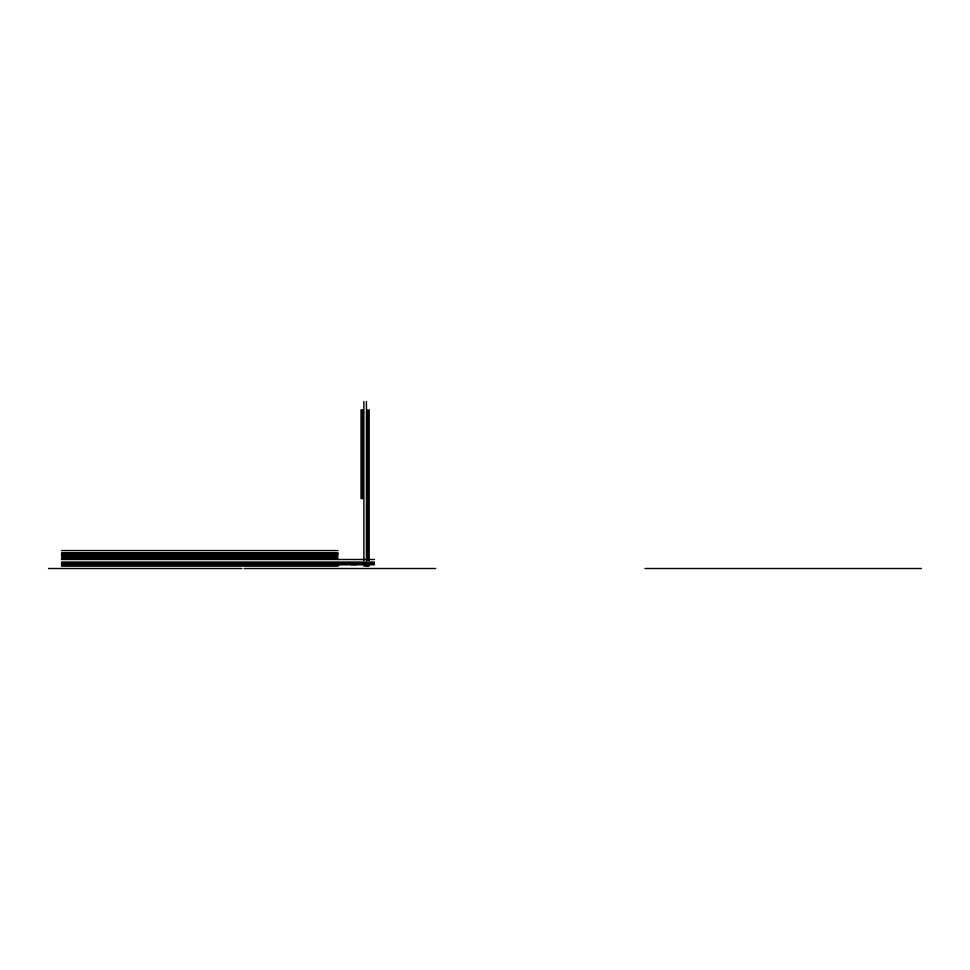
<?xml version="1.0" encoding="UTF-8"?>
<svg xmlns="http://www.w3.org/2000/svg" width="970" height="970" viewBox="0 0 970 970"><rect width="100%" height="100%" fill="white"/><g stroke="black" fill="none" stroke-linecap="round" stroke-linejoin="round"><path stroke-width="1.45" d="M61.474 550.572L337.972 550.572M61.474 555.374L337.972 555.374M61.474 556.744L337.972 556.744M61.474 558.114L337.972 558.114M61.437 559.484L374.444 559.484M61.437 562.042L338.009 562.042M338.833 562.042L374.444 562.042M61.437 563.412L338.009 563.412L337.96 564.783M338.833 563.412L374.444 563.412M61.437 564.783L374.444 564.783M61.474 566.153L337.972 566.153M48.573 568.517L241.882 568.517M244.161 568.517L435.688 568.517M644.953 568.517L921.452 568.517M369.17 409.801L369.17 560.381M369.17 563.412L369.17 565.971L363.871 565.971L363.871 563.412M367.8 409.801L367.8 560.381M367.8 564.116L367.8 565.971M366.43 401.495L366.43 560.466M366.43 564.54L366.43 565.971M363.871 401.495L363.871 560.466M362.501 409.825L362.501 498.592M362.404 409.801L362.404 498.604M361.034 409.801L361.034 498.604M356.051 563.412L356.051 564.783M354.583 563.412L354.583 564.783M353.128 563.412L353.128 564.783M351.661 563.412L351.661 564.783M339.415 563.412L339.415 564.783M337.972 553.13L61.474 553.13L337.972 553.227M337.972 553.918L61.474 553.918L337.972 554.003"/></g></svg>
